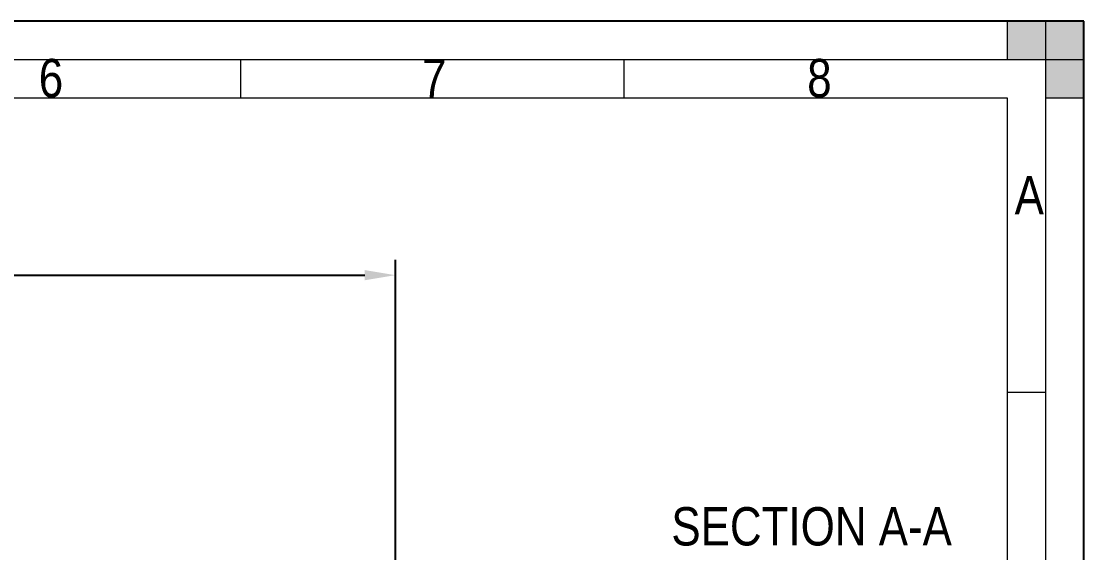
# Model space of a CAD drawing. Header units: millimetres. Extents: x 0 to 2100, y 0 to 1485.
# Drawn here: x 1407 to 2100, y 1138 to 1485 of the extents above; entities that cross this region are included whole.
import ezdxf

# ---------------------------------------------------------------- set-up
doc = ezdxf.new("R2010")
doc.units = ezdxf.units.MM
doc.header["$LTSCALE"] = 5
doc.layers.add('Dimension (ANSI)', color=7, linetype='Continuous', lineweight=25)
doc.layers.add('Symbol (ANSI)', color=7, linetype='Continuous', lineweight=25)
for name, color, linetype, lineweight, true_color in [('Khung ban ve', 5, 'Continuous', 15, 0x0000ff), ('Manh khung ten', 7, 'Continuous', 15, 0x994c4c), ('Net chu', 30, 'Continuous', 15, 0xff7f00), ('THIN', 5, 'Continuous', 15, 0x0000ff)]:
    doc.layers.add(name, color=color, linetype=linetype, lineweight=lineweight, true_color=true_color)
doc.styles.add('Do nham', font='')
doc.styles.add('Linh_50', font='')
doc.styles.add('StandardAM_ANSI', font='')
doc.styles.get('Do nham').set_extended_font_data('VNI-Helve-Condense')
doc.styles.get('Linh_50').set_extended_font_data('VNI-Helve-Condense')
doc.styles.get('StandardAM_ANSI').set_extended_font_data('VNI-Helve-Condense')
doc.dimstyles.new('Default - mm (ANSI)', dxfattribs={"dimscale": 5, "dimtxt": 5, "dimasz": 4, "dimexe": 2, "dimexo": 0.5, "dimgap": 0.7999999999999999, "dimtad": 1, "dimtoh": 1, "dimdec": 0, "dimrnd": 1e-08, "dimzin": 4, "dimdsep": 46, "dimtxsty": 'StandardAM_ANSI', "dimcen": 0.09, "dimdle": 10, "dimclrd": 256, "dimclre": 256, "dimclrt": 256, "dimadec": 1, "dimazin": 1, "dimtfac": 0.6100000143051147, "dimtofl": 0, "dimtmove": 0, "dimatfit": 3, "dimldrblk": 'DOT', "dimfxl": 1, "dimtolj": 1, "dimtzin": 4, "dimlwd": -1, "dimlwe": -1, "dimarcsym": 0})

# ---------------------------------------------------------------- blocks, each defined once
blk = doc.blocks.new('Borders A3_Thuong')
at = {"layer": 'THIN'}
for points in [[(420.0000000009322, 292.0000000000005), (420.0000000009322, 297.0000000000005), (410.0000000009311, 297.0000000000005), (410.0000000009311, 292.0000000000005)], [(420.0000000009322, 297.0000000000005), (415.0000000009311, 297.0000000000005), (415.0000000009311, 287.0000000000005), (420.0000000009322, 287.0000000000005)]]:
    blk.add_hatch(color=256, dxfattribs=at).paths.add_polyline_path(points)
at = {"layer": 'Khung ban ve'}
for p, q in [((20.00000000093131, 287.0000000000005), (410, 287.0000000000005)), ((410, 287.0000000000005), (410, 9.999999999999964))]:
    blk.add_line(p, q, dxfattribs=at)
at = {"layer": 'Manh khung ten', "lineweight": 25}
for p, q in [((420.0000000009322, 297.0000000000005), (0, 297.0000000000005)), ((420.0000000009322, 0), (420.0000000009322, 297.0000000000005))]:
    blk.add_line(p, q, dxfattribs=at)
at = {"layer": 'Manh khung ten'}
for p, q in [((0, 297.0000000000005), (420.0000000009322, 297.0000000000005)), ((420.0000000009322, 297.0000000000005), (420.0000000009322, 0)), ((15.00000000093131, 292.0000000000005), (415, 292.0000000000005)), ((310.0000000009322, 292.0000000000005), (310.0000000009322, 287.0000000000005)), ((360.0000000009322, 292.0000000000005), (360.0000000009322, 287.0000000000005)), ((415, 292.0000000000005), (415, 5)), ((414.9662277530877, 248.5379188494414), (409.9831138770094, 248.5379188494414))]:
    blk.add_line(p, q, dxfattribs=at)
at = {"layer": 'THIN'}
for p, q in [((420.0000000009322, 297.0000000000005), (410.0000000009311, 297.0000000000005)), ((410.0000000009311, 297.0000000000005), (410.0000000009311, 292.0000000000005)), ((420.0000000009322, 297.0000000000005), (415.0000000009311, 297.0000000000005)), ((415.0000000009311, 297.0000000000005), (415.0000000009311, 287.0000000000005)), ((420.0000000009322, 292.0000000000005), (420.0000000009322, 297.0000000000005)), ((420.0000000009322, 287.0000000000005), (420.0000000009322, 297.0000000000005)), ((410.0000000009311, 292.0000000000005), (420.0000000009322, 292.0000000000005)), ((415.0000000009311, 287.0000000000005), (420.0000000009322, 287.0000000000005))]:
    blk.add_line(p, q, dxfattribs=at)
at = {"layer": 'Net chu', "style": 'Linh_50'}
for s, p in [('6', (283.6863553398291, 287.0781817366928)), ('7', (333.6706573888659, 287.0781817366928)), ('8', (383.9239811259324, 287.0781817366928)), ('A', (410.9831138770096, 271.7921732486582))]:
    blk.add_text(s, height=5, dxfattribs=at).set_placement(p)
blk = doc.blocks.new('*D5')
at = {"layer": 'Defpoints', "color": 0, "transparency": 16777216}
for p in [(1651.047606443895, 1319.311419063782), (1651.047606443895, 1059.311419063782), (330.0476064438953, 1043.311419063782)]:
    blk.add_point(p, dxfattribs=at)
at = {"layer": 'Dimension (ANSI)', "transparency": 16777216}
for p, q in [((330.0476064438953, 1045.811419063782), (330.0476064438953, 1329.311419063782)), ((1651.047606443895, 1061.811419063782), (1651.047606443895, 1329.311419063782)), ((350.0476064438953, 1319.311419063782), (1631.047606443895, 1319.311419063782))]:
    blk.add_line(p, q, dxfattribs=at)
for points in [[(350.0476064438953, 1322.644752397115), (350.0476064438953, 1315.978085730449), (330.0476064438953, 1319.311419063782)], [(1631.047606443895, 1322.644752397115), (1631.047606443895, 1315.978085730449), (1651.047606443895, 1319.311419063782)]]:
    blk.add_solid(points, dxfattribs=at)
at = {"layer": 'Dimension (ANSI)', "color": 150, "true_color": 0x0080ff, "transparency": 16777216, "insert": (1010.440796446337, 1348.845465236878), "char_height": 25, "attachment_point": 1, "style": 'StandardAM_ANSI'}
blk.add_mtext('\\A1;1321', dxfattribs=at)
blk = doc.blocks.new('_Dot')
at = {"color": 0, "linetype": 'ByBlock', "lineweight": -2}
blk.add_line((-0.5, 0), (-1, 0), dxfattribs=at)
at = {"color": 0, "linetype": 'ByBlock', "const_width": 0.5}
blk.add_lwpolyline([(-0.25, 0, 1), (0.25, 0, 1)], format="xyb", close=True, dxfattribs=at)

msp = doc.modelspace()

# ---------------------------------------------------------------- block references
at = {"xscale": 5, "yscale": 5, "zscale": 5}
msp.add_blockref('Borders A3_Thuong', (0, 0), dxfattribs=at)

# ---------------------------------------------------------------- texts
at = {"layer": 'Symbol (ANSI)', "insert": (1831.023619847433, 1142.579187485928), "char_height": 25, "attachment_point": 7, "style": 'Do nham'}
msp.add_mtext('SECTION A-A', dxfattribs=at)

# ---------------------------------------------------------------- dimensions: what is measured, and where the dimension line sits
at = {"layer": 'Dimension (ANSI)'}
dim = msp.add_linear_dim(base=(1651.047606443895, 1319.311419063782), p1=(330.0476064438953, 1043.311419063782), p2=(1651.047606443895, 1059.311419063782), dimstyle='Default - mm (ANSI)', override={"dimgap": 0.7999999999999999, "dimtoh": 0, "dimdec": 0, "dimtol": 0, "dimlim": 0, "dimtp": 0, "dimtm": -0, "dimtdec": 2, "dimatfit": 1}, dxfattribs=at)
dim.commit()
dim.dimension.update_dxf_attribs({"geometry": '*D5', "text_midpoint": (1040.547606443896, 1319.311419063782), "dimtype": 160})

doc.saveas('drawing.dxf')
